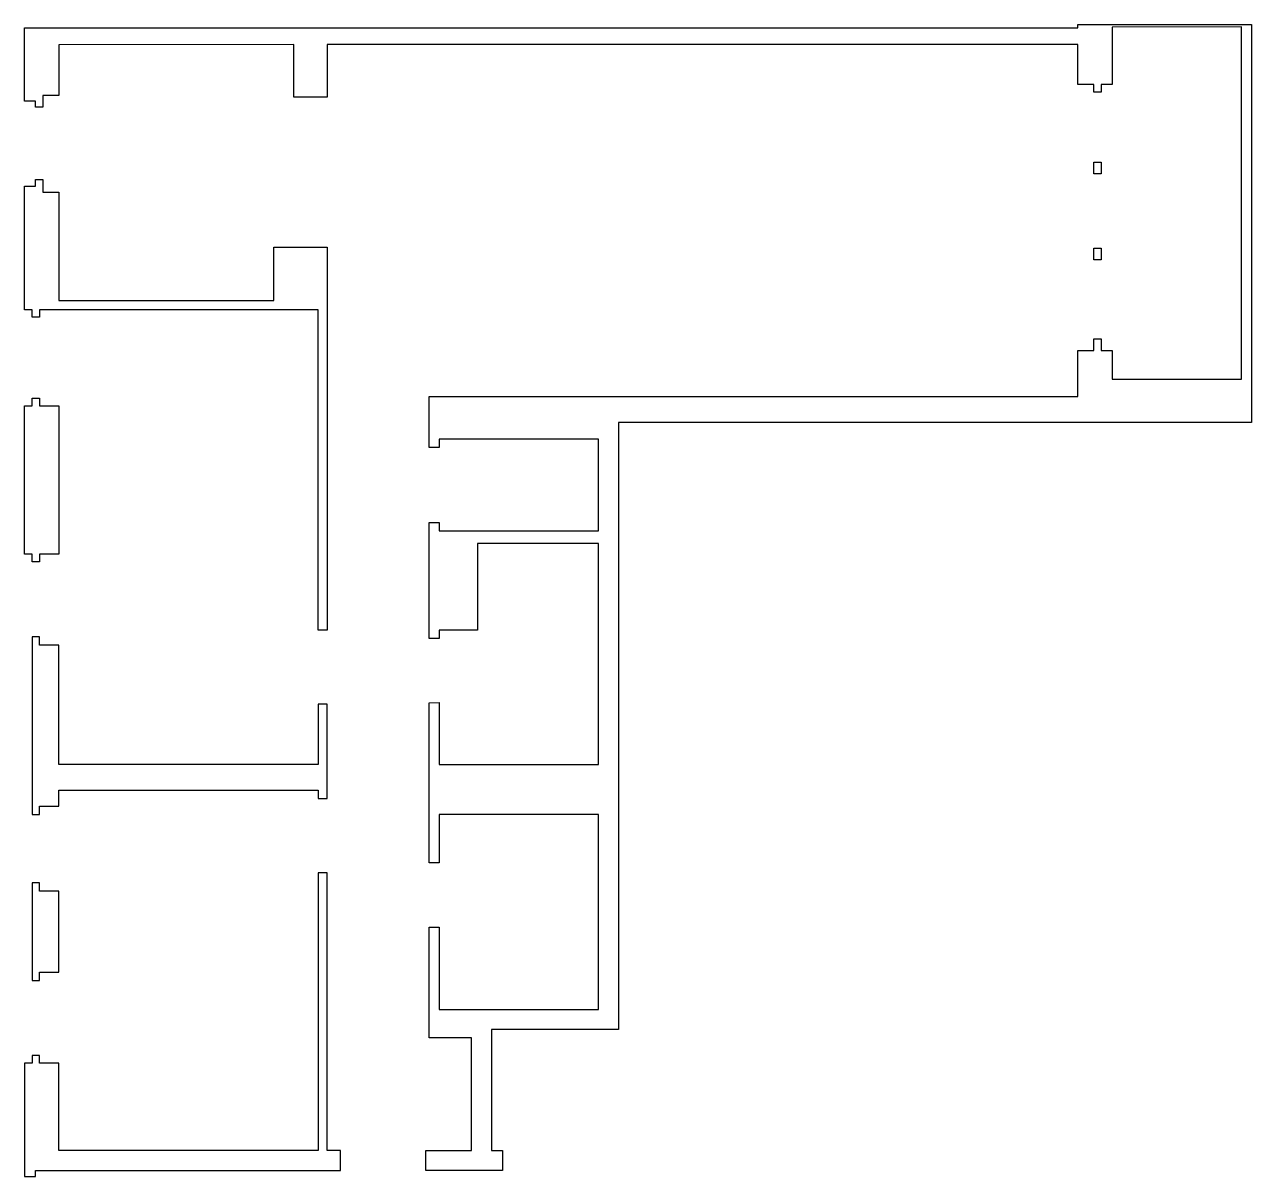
# Model space of a CAD drawing. Extents: x 0 to 3696, y 0 to 3470.
import ezdxf

# ---------------------------------------------------------------- set-up
doc = ezdxf.new("R2010")
doc.units = 0
doc.layers.get('0').update_dxf_attribs({"linetype": 'CONTINUOUS'})

msp = doc.modelspace()

# ---------------------------------------------------------------- linework, layer by layer
at = {"color": 9}
for p, q in [((0, 3459.86), (3173.15, 3459.87)), ((0, 3238.78), (0, 3459.86)), ((3173.15, 3459.87), (3173.15, 3469.79)), ((3173.15, 3469.79), (3695.74, 3469.79)), ((3665.57, 3462.39), (3276.16, 3462.38)), ((3276.16, 3462.38), (3276.16, 3289.03)), ((3665.57, 2402.16), (3665.57, 3462.39)), ((3695.74, 3469.79), (3695.74, 2271.51)), ((811.502, 3409.63), (103.008, 3409.09)), ((103.008, 3409.09), (103.008, 3256.37)), ((811.502, 3251.34), (811.502, 3409.63)), ((3173.15, 3409.63), (911.998, 3409.63)), ((911.998, 3409.63), (912.008, 3251.34)), ((3173.15, 3289.03), (3173.15, 3409.63)), ((55.2732, 3256.37), (55.2718, 3221.2)), ((103.008, 3256.37), (55.2732, 3256.37)), ((3220.89, 3289.03), (3173.15, 3289.03)), ((3220.89, 3266.42), (3220.89, 3289.03)), ((3243.5, 3266.42), (3220.89, 3266.42)), ((3276.16, 3289.03), (3243.5, 3289.02)), ((3243.5, 3289.02), (3243.5, 3266.42)), ((32.6609, 3238.78), (0, 3238.78)), ((32.6609, 3221.2), (32.6609, 3238.78)), ((55.2718, 3221.2), (32.6609, 3221.2)), ((912.008, 3251.34), (811.502, 3251.34)), ((3220.89, 3055.38), (3243.5, 3055.38)), ((3220.89, 3020.2), (3220.89, 3055.38)), ((3243.5, 3055.38), (3243.5, 3020.2)), ((32.6609, 2982.52), (32.6609, 3002.62)), ((32.6609, 3002.62), (55.2732, 3002.62)), ((55.2732, 3002.62), (55.2732, 2964.93)), ((3243.5, 3020.2), (3220.89, 3020.2)), ((0, 2610.69), (0, 2982.52)), ((0, 2982.52), (32.6609, 2982.52)), ((55.2732, 2964.93), (103.008, 2964.93)), ((103.008, 2964.93), (103.008, 2638.32)), ((751.205, 2638.32), (751.205, 2799.12)), ((751.205, 2799.12), (911.998, 2799.09)), ((911.998, 2799.09), (911.998, 1645.93)), ((3220.89, 2796.6), (3243.5, 2796.6)), ((3220.89, 2761.43), (3220.89, 2796.6)), ((3243.5, 2796.6), (3243.5, 2761.43)), ((3243.5, 2761.43), (3220.89, 2761.43)), ((103.008, 2638.32), (751.205, 2638.32)), ((22.6109, 2610.69), (0, 2610.69)), ((22.6122, 2588.07), (22.6109, 2610.69)), ((45.2229, 2588.07), (22.6122, 2588.07)), ((45.2328, 2610.69), (45.2229, 2588.07)), ((884.35, 2610.69), (45.2328, 2610.69)), ((884.361, 1645.93), (884.35, 2610.69)), ((3220.89, 2487.58), (3220.89, 2522.75)), ((3220.89, 2522.75), (3243.5, 2522.75)), ((3243.5, 2522.75), (3243.5, 2487.58)), ((3173.15, 2349.39), (3173.15, 2487.58)), ((3173.15, 2487.58), (3220.89, 2487.58)), ((3243.5, 2487.58), (3276.16, 2487.58)), ((3276.16, 2487.58), (3276.2, 2402.16)), ((3276.2, 2402.16), (3665.57, 2402.16)), ((22.6122, 2321.76), (22.6122, 2344.37)), ((22.6122, 2344.37), (45.2229, 2344.37)), ((45.2229, 2344.37), (45.2229, 2321.76)), ((1218.51, 2349.27), (3173.15, 2349.39)), ((1218.51, 2196.14), (1218.51, 2349.27)), ((0, 1874.56), (0, 2321.76)), ((0, 2321.76), (22.6122, 2321.76)), ((45.2229, 2321.76), (103.008, 2321.76)), ((103.008, 2321.76), (103.008, 1874.56)), ((1788.87, 2271.51), (1788.82, 442.489)), ((3695.74, 2271.51), (1788.87, 2271.51)), ((1728.53, 2221.27), (1248.66, 2221.27)), ((1248.66, 2221.27), (1248.66, 2196.14)), ((1728.53, 1944.9), (1728.53, 2221.27)), ((1248.66, 2196.14), (1218.51, 2196.14)), ((1218.51, 1620.8), (1218.51, 1970.02)), ((1218.51, 1970.02), (1248.66, 1970.02)), ((1248.66, 1970.02), (1248.66, 1944.9)), ((1248.66, 1944.9), (1728.53, 1944.9)), ((1728.53, 1907.22), (1364.23, 1907.2)), ((1364.23, 1907.2), (1364.23, 1645.93)), ((1728.53, 1241.43), (1728.53, 1907.22)), ((22.6122, 1874.55), (0, 1874.56)), ((22.6122, 1851.94), (22.6122, 1874.55)), ((45.2229, 1851.94), (22.6122, 1851.94)), ((103.008, 1874.56), (45.2229, 1874.56)), ((45.2229, 1874.56), (45.2229, 1851.94)), ((911.998, 1645.93), (884.361, 1645.93)), ((1364.23, 1645.93), (1248.66, 1645.93)), ((1248.66, 1645.93), (1248.66, 1620.8)), ((22.6109, 1625.83), (22.6109, 1090.69)), ((45.2229, 1625.83), (22.6109, 1625.83)), ((45.2229, 1600.72), (45.2229, 1625.83)), ((103.008, 1600.7), (45.2229, 1600.72)), ((103.008, 1241.43), (103.008, 1600.7)), ((1248.66, 1620.8), (1218.51, 1620.8)), ((911.998, 1422.32), (884.361, 1422.32)), ((884.361, 1422.32), (884.361, 1241.43)), ((911.998, 1138.5), (911.998, 1422.32)), ((1218.51, 1427.24), (1248.66, 1427.35)), ((1218.51, 944.972), (1218.51, 1427.24)), ((1248.66, 1427.35), (1248.66, 1241.43)), ((884.361, 1241.43), (103.008, 1241.43)), ((1248.66, 1241.43), (1728.53, 1241.43)), ((103.008, 1115.81), (103.008, 1163.55)), ((103.008, 1163.55), (884.361, 1163.55)), ((884.361, 1163.55), (884.361, 1138.5)), ((45.2229, 1090.69), (45.2229, 1115.81)), ((45.2229, 1115.81), (103.008, 1115.81)), ((884.361, 1138.5), (911.998, 1138.5)), ((22.6109, 1090.69), (45.2229, 1090.69)), ((1728.53, 1090.69), (1248.66, 1090.69)), ((1248.66, 1090.69), (1248.66, 944.968)), ((1728.46, 502.789), (1728.53, 1090.69)), ((1248.66, 944.968), (1218.51, 944.972)), ((911.998, 914.82), (884.361, 914.82)), ((884.361, 914.82), (884.361, 78.1939)), ((911.998, 78.1939), (911.998, 914.82)), ((22.6122, 884.671), (22.6122, 590.723)), ((45.2229, 884.671), (22.6122, 884.671)), ((45.2229, 859.547), (45.2229, 884.671)), ((103.008, 859.547), (45.2229, 859.547)), ((103.008, 615.844), (103.008, 859.547)), ((1218.51, 751.487), (1248.66, 751.515)), ((1218.51, 417.368), (1218.51, 751.487)), ((1248.66, 751.515), (1248.67, 502.789)), ((45.2229, 590.723), (45.2229, 615.844)), ((45.2229, 615.844), (103.008, 615.844)), ((22.6122, 590.723), (45.2229, 590.723)), ((1248.67, 502.789), (1728.46, 502.789)), ((1346.64, 417.368), (1218.51, 417.368)), ((1346.64, 78.1939), (1346.64, 417.368)), ((1788.82, 442.489), (1406.94, 442.489)), ((1406.94, 442.489), (1406.94, 78.1939)), ((22.6122, 341.995), (0, 341.995)), ((0, 341.995), (0, 0.3101)), ((45.2229, 364.606), (22.6122, 364.606)), ((22.6122, 364.606), (22.6122, 341.995)), ((45.2229, 341.995), (45.2229, 364.606)), ((102.996, 341.995), (45.2229, 341.995)), ((103.008, 78.2394), (102.996, 341.995)), ((168.121, 78.1953), (103.008, 78.2394)), ((819.249, 78.2147), (168.121, 78.1953)), ((884.361, 78.1939), (819.249, 78.2147)), ((952.197, 78.1939), (911.998, 78.1939)), ((952.197, 17.8952), (952.197, 78.1939)), ((1208.46, 17.8966), (1208.46, 78.1939)), ((1208.46, 78.1939), (1346.64, 78.1939)), ((1406.94, 78.1939), (1439.6, 78.1939)), ((1439.6, 78.1939), (1439.6, 17.8966)), ((0, 0.3101), (32.6609, 0.3101)), ((32.6609, 0.3101), (32.6609, 17.8952)), ((32.6609, 17.8952), (952.197, 17.8952)), ((1439.6, 17.8966), (1208.46, 17.8966))]:
    msp.add_line(p, q, dxfattribs=at)

doc.saveas('drawing.dxf')
